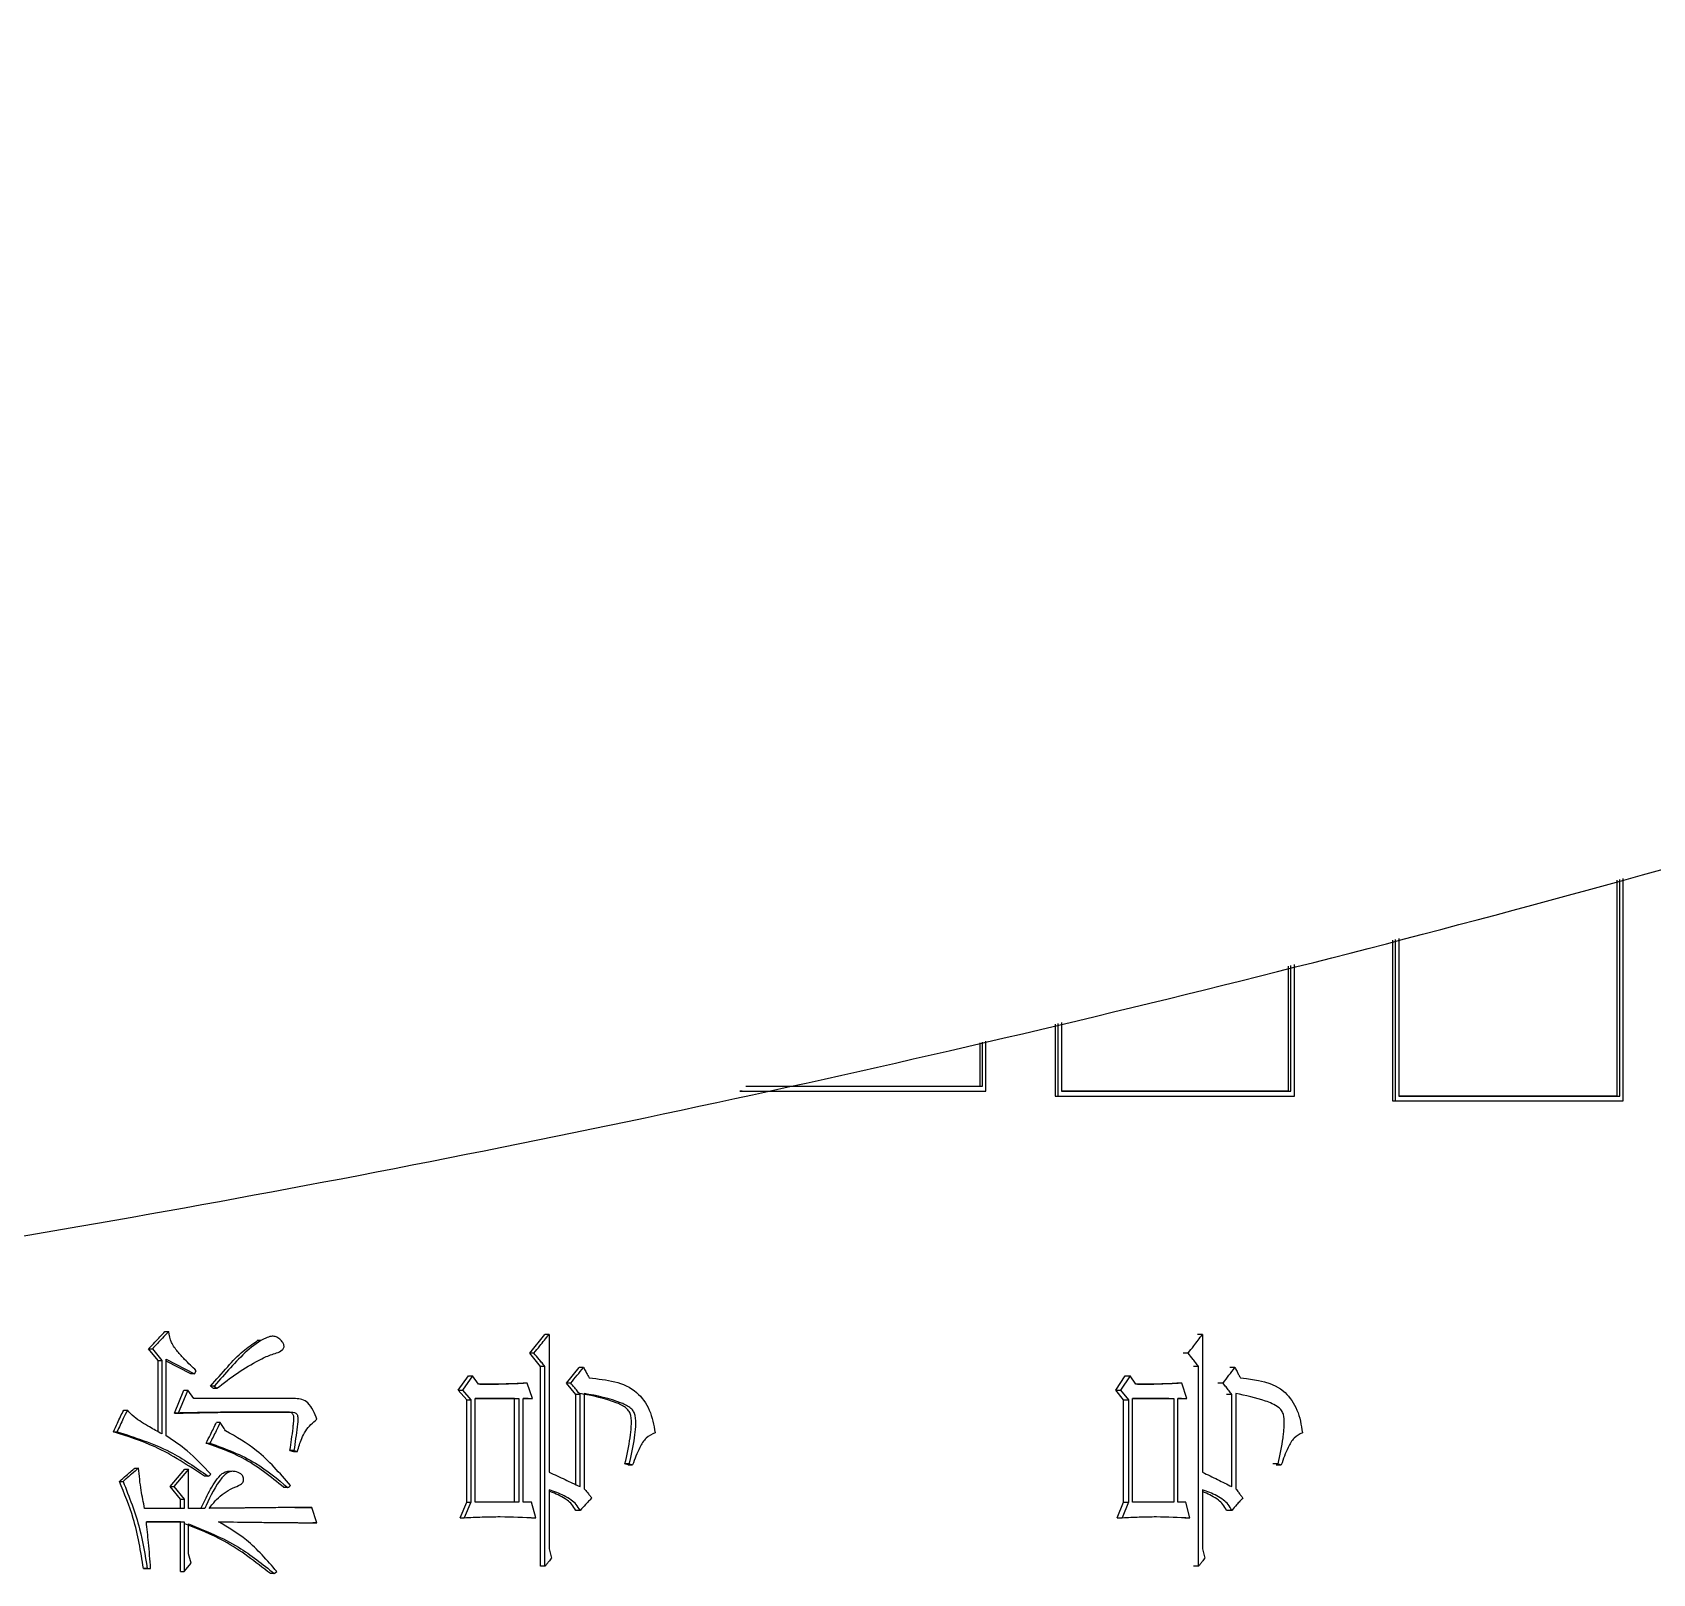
# Model space of a CAD drawing. Header units: millimetres. Extents: x 2028 to 4172, y 863 to 2379.
# Drawn here: x 2916.12 to 2933.05, y 1089.49 to 1105.59 of the extents above; entities that cross this region are included whole.
import ezdxf

# ---------------------------------------------------------------- set-up
doc = ezdxf.new("R2010")
doc.units = ezdxf.units.MM

msp = doc.modelspace()

# ---------------------------------------------------------------- linework, layer by layer
at = {"color": 7, "linetype": 'Continuous', "lineweight": 25}
for p, q in [((2932.682, 1096.734), (2932.682, 1094.479)), ((2932.711, 1094.479), (2932.711, 1096.743)), ((2932.748, 1094.429), (2932.748, 1096.753)), ((2930.336, 1096.108), (2930.336, 1094.429)), ((2930.364, 1096.115), (2930.364, 1094.429)), ((2930.402, 1096.124), (2930.402, 1094.479)), ((2929.274, 1094.529), (2929.274, 1095.844)), ((2929.312, 1094.479), (2929.312, 1095.853)), ((2929.247, 1095.837), (2929.247, 1094.529)), ((2926.811, 1095.231), (2926.811, 1094.479)), ((2926.837, 1095.238), (2926.837, 1094.479)), ((2926.876, 1095.247), (2926.876, 1094.529)), ((2926.023, 1095.035), (2926.023, 1094.579)), ((2926.048, 1095.042), (2926.048, 1094.579)), ((2926.087, 1094.529), (2926.087, 1095.051)), ((2923.515, 1094.529), (2926.062, 1094.529)), ((2923.539, 1094.529), (2923.515, 1094.529)), ((2926.048, 1094.579), (2926.023, 1094.579)), ((2926.062, 1094.529), (2926.087, 1094.529)), ((2929.247, 1094.529), (2929.274, 1094.529)), ((2926.811, 1094.479), (2927.25, 1094.479)), ((2926.811, 1094.479), (2926.837, 1094.479)), ((2927.453, 1094.479), (2929.285, 1094.479)), ((2929.285, 1094.479), (2929.312, 1094.479)), ((2930.336, 1094.429), (2932.718, 1094.429)), ((2930.336, 1094.429), (2930.364, 1094.429)), ((2932.682, 1094.479), (2932.711, 1094.479)), ((2932.718, 1094.429), (2932.748, 1094.429)), ((2917.507, 1092.02), (2917.547, 1092.02)), ((2921.32, 1091.793), (2921.477, 1091.988)), ((2921.522, 1091.988), (2921.477, 1091.988)), ((2921.522, 1091.988), (2921.522, 1090.549)), ((2928.35, 1091.988), (2928.297, 1091.988)), ((2928.35, 1091.988), (2928.35, 1090.549)), ((2917.337, 1091.836), (2917.376, 1091.836)), ((2917.436, 1091.717), (2917.337, 1091.836)), ((2917.376, 1091.836), (2917.475, 1091.717)), ((2918.512, 1091.924), (2918.471, 1091.924)), ((2921.364, 1091.793), (2921.32, 1091.793)), ((2921.433, 1091.652), (2921.32, 1091.793)), ((2928.201, 1091.793), (2928.148, 1091.793)), ((2917.436, 1091.717), (2917.475, 1091.717)), ((2917.436, 1090.971), (2917.436, 1091.717)), ((2917.475, 1091.717), (2917.475, 1090.949)), ((2917.52, 1091.728), (2917.817, 1091.577)), ((2917.52, 1090.928), (2917.52, 1091.728)), ((2917.777, 1091.577), (2917.52, 1091.708)), ((2917.817, 1091.577), (2917.835, 1091.609)), ((2921.478, 1091.652), (2921.433, 1091.652)), ((2921.433, 1089.565), (2921.433, 1091.652)), ((2921.478, 1089.565), (2921.478, 1091.652)), ((2921.704, 1091.479), (2921.835, 1091.642)), ((2921.881, 1091.642), (2921.835, 1091.642)), ((2928.309, 1091.652), (2928.256, 1091.652)), ((2928.309, 1089.565), (2928.309, 1091.652)), ((2928.689, 1091.642), (2928.635, 1091.642)), ((2917.817, 1091.577), (2917.777, 1091.577)), ((2918.023, 1091.447), (2917.983, 1091.447)), ((2920.573, 1091.404), (2920.679, 1091.555)), ((2920.722, 1091.555), (2920.617, 1091.404)), ((2920.679, 1091.555), (2920.722, 1091.555)), ((2920.784, 1091.469), (2920.722, 1091.555)), ((2921.294, 1091.479), (2921.25, 1091.479)), ((2921.347, 1091.317), (2921.294, 1091.479)), ((2921.749, 1091.479), (2921.704, 1091.479)), ((2921.801, 1091.36), (2921.704, 1091.479)), ((2927.443, 1091.404), (2927.542, 1091.555)), ((2927.595, 1091.555), (2927.495, 1091.404)), ((2927.542, 1091.555), (2927.595, 1091.555)), ((2927.653, 1091.469), (2927.595, 1091.555)), ((2928.135, 1091.479), (2928.082, 1091.479)), ((2928.185, 1091.317), (2928.135, 1091.479)), ((2928.565, 1091.479), (2928.511, 1091.479)), ((2917.606, 1091.166), (2917.705, 1091.404)), ((2917.745, 1091.404), (2917.646, 1091.166)), ((2917.705, 1091.404), (2917.745, 1091.404)), ((2917.808, 1091.317), (2917.745, 1091.404)), ((2918.873, 1091.317), (2917.808, 1091.317)), ((2918.01, 1091.425), (2918.05, 1091.425)), ((2920.573, 1091.404), (2920.617, 1091.404)), ((2920.661, 1091.306), (2920.573, 1091.404)), ((2920.617, 1091.404), (2920.705, 1091.306)), ((2920.661, 1091.306), (2920.705, 1091.306)), ((2920.661, 1090.235), (2920.661, 1091.306)), ((2920.705, 1091.306), (2920.705, 1090.235)), ((2920.749, 1090.235), (2920.749, 1091.317)), ((2920.749, 1091.317), (2921.206, 1091.317)), ((2921.162, 1091.317), (2920.749, 1091.317)), ((2921.162, 1091.317), (2921.206, 1091.317)), ((2921.162, 1090.235), (2921.162, 1091.317)), ((2921.206, 1091.317), (2921.206, 1090.235)), ((2921.25, 1090.235), (2921.25, 1091.317)), ((2921.25, 1091.317), (2921.347, 1091.317)), ((2921.302, 1091.317), (2921.25, 1091.317)), ((2921.302, 1091.317), (2921.347, 1091.317)), ((2921.846, 1091.36), (2921.801, 1091.36)), ((2921.801, 1090.419), (2921.801, 1091.36)), ((2921.846, 1090.398), (2921.846, 1091.36)), ((2921.889, 1091.371), (2921.889, 1090.376)), ((2927.443, 1091.404), (2927.495, 1091.404)), ((2927.526, 1091.306), (2927.443, 1091.404)), ((2927.495, 1091.404), (2927.578, 1091.306)), ((2927.526, 1091.306), (2927.578, 1091.306)), ((2927.526, 1090.235), (2927.526, 1091.306)), ((2927.578, 1091.306), (2927.578, 1090.235)), ((2927.62, 1090.235), (2927.62, 1091.317)), ((2927.62, 1091.317), (2928.052, 1091.317)), ((2927.999, 1091.317), (2927.62, 1091.317)), ((2927.999, 1091.317), (2928.052, 1091.317)), ((2928.052, 1091.317), (2928.052, 1090.235)), ((2928.094, 1090.235), (2928.094, 1091.317)), ((2928.094, 1091.317), (2928.185, 1091.317)), ((2928.132, 1091.317), (2928.094, 1091.317)), ((2928.132, 1091.317), (2928.185, 1091.317)), ((2928.656, 1091.36), (2928.602, 1091.36)), ((2928.656, 1090.398), (2928.656, 1091.36)), ((2928.697, 1091.371), (2928.697, 1090.376)), ((2917.606, 1091.166), (2917.646, 1091.166)), ((2918.787, 1091.176), (2918.828, 1091.176)), ((2916.968, 1090.971), (2917.006, 1090.971)), ((2918.086, 1091.068), (2918.046, 1091.068)), ((2917.938, 1090.852), (2917.978, 1090.852)), ((2918.855, 1090.776), (2918.814, 1090.776)), ((2918.814, 1090.776), (2918.849, 1090.765)), ((2918.855, 1090.776), (2918.891, 1090.765)), ((2917.193, 1090.592), (2917.232, 1090.592)), ((2922.36, 1090.636), (2922.315, 1090.636)), ((2922.349, 1090.625), (2922.315, 1090.636)), ((2922.349, 1090.625), (2922.395, 1090.625)), ((2922.36, 1090.636), (2922.395, 1090.625)), ((2929.141, 1090.636), (2929.087, 1090.636)), ((2929.12, 1090.625), (2929.174, 1090.625)), ((2929.141, 1090.636), (2929.174, 1090.625)), ((2917.031, 1090.452), (2917.069, 1090.452)), ((2917.561, 1090.398), (2917.714, 1090.581)), ((2917.754, 1090.581), (2917.601, 1090.398)), ((2917.714, 1090.581), (2917.754, 1090.581)), ((2917.754, 1090.17), (2917.754, 1090.581)), ((2917.96, 1090.506), (2917.92, 1090.506)), ((2918.201, 1090.557), (2918.16, 1090.557)), ((2917.561, 1090.398), (2917.601, 1090.398)), ((2917.669, 1090.268), (2917.561, 1090.398)), ((2917.601, 1090.398), (2917.709, 1090.268)), ((2917.669, 1090.268), (2917.709, 1090.268)), ((2917.669, 1090.17), (2917.669, 1090.268)), ((2917.709, 1090.268), (2917.709, 1090.17)), ((2918.792, 1090.387), (2918.751, 1090.387)), ((2921.522, 1090.365), (2921.522, 1089.749)), ((2928.35, 1090.365), (2928.35, 1089.749)), ((2917.709, 1090.17), (2917.295, 1090.17)), ((2917.924, 1090.17), (2917.754, 1090.17)), ((2918.863, 1090.18), (2919.001, 1090.181)), ((2919.001, 1090.181), (2919.042, 1090.181)), ((2919.096, 1090.019), (2919.042, 1090.181)), ((2920.591, 1090.073), (2920.661, 1090.235)), ((2920.705, 1090.235), (2920.634, 1090.073)), ((2920.661, 1090.235), (2920.705, 1090.235)), ((2921.206, 1090.235), (2920.749, 1090.235)), ((2921.338, 1090.235), (2921.25, 1090.235)), ((2921.382, 1090.073), (2921.338, 1090.235)), ((2921.846, 1090.149), (2921.801, 1090.149)), ((2927.459, 1090.073), (2927.526, 1090.235)), ((2927.578, 1090.235), (2927.512, 1090.073)), ((2927.526, 1090.235), (2927.578, 1090.235)), ((2928.052, 1090.235), (2927.62, 1090.235)), ((2928.177, 1090.235), (2928.094, 1090.235)), ((2928.218, 1090.073), (2928.177, 1090.235)), ((2928.656, 1090.149), (2928.602, 1090.149)), ((2917.313, 1090.03), (2917.709, 1090.03)), ((2917.669, 1090.03), (2917.313, 1090.03)), ((2917.669, 1090.03), (2917.709, 1090.03)), ((2917.669, 1089.511), (2917.669, 1090.03)), ((2917.709, 1090.03), (2917.709, 1089.511)), ((2917.754, 1089.694), (2917.754, 1090.008)), ((2919.096, 1090.019), (2919.054, 1090.019)), ((2920.591, 1090.073), (2920.634, 1090.073)), ((2921.337, 1090.073), (2921.382, 1090.073)), ((2927.459, 1090.073), (2927.512, 1090.073)), ((2928.165, 1090.073), (2928.218, 1090.073)), ((2921.522, 1089.749), (2921.548, 1089.651)), ((2928.35, 1089.749), (2928.375, 1089.651)), ((2917.709, 1089.511), (2917.781, 1089.597)), ((2917.781, 1089.597), (2917.754, 1089.694)), ((2917.322, 1089.543), (2917.283, 1089.543)), ((2917.283, 1089.543), (2917.319, 1089.543)), ((2917.319, 1089.543), (2917.358, 1089.543)), ((2917.322, 1089.543), (2917.358, 1089.543)), ((2917.669, 1089.511), (2917.709, 1089.511)), ((2918.65, 1089.489), (2918.609, 1089.489)), ((2921.478, 1089.565), (2921.433, 1089.565)), ((2928.309, 1089.565), (2928.256, 1089.565))]:
    msp.add_line(p, q, dxfattribs=at)
at = {"color": 7, "linetype": 'Continuous', "lineweight": 25, "flags": 128}
for points in [[(2918.01, 1091.425), (2918.003, 1091.431), (2917.996, 1091.436), (2917.983, 1091.447)], [(2918.023, 1091.447), (2918.036, 1091.436), (2918.05, 1091.425)], [(2918.849, 1090.765), (2918.866, 1090.765), (2918.878, 1090.765), (2918.891, 1090.765)], [(2917.96, 1090.506), (2917.967, 1090.511), (2917.977, 1090.519), (2917.987, 1090.527)], [(2918.792, 1090.387), (2918.799, 1090.392), (2918.809, 1090.4), (2918.819, 1090.408)], [(2918.65, 1089.489), (2918.663, 1089.5), (2918.676, 1089.511)]]:
    msp.add_lwpolyline(points, dxfattribs=at)
at = {"color": 7, "linetype": 'Continuous', "lineweight": 25}
for points, knots in [([(2887.028, 1090.605), (2889.588, 1090.63), (2893.169, 1090.665), (2898.438, 1090.943), (2902.902, 1091.279), (2908.219, 1091.844), (2913.788, 1092.618), (2919.601, 1093.628), (2925.572, 1094.884), (2931.648, 1096.394), (2937.786, 1098.165), (2943.951, 1100.199), (2950.115, 1102.499), (2956.252, 1105.064), (2962.34, 1107.894), (2968.359, 1110.988), (2974.292, 1114.343), (2980.121, 1117.955), (2985.831, 1121.82), (2991.407, 1125.935), (2996.834, 1130.292), (3002.1, 1134.886), (3007.191, 1139.711), (3012.096, 1144.758), (3016.803, 1150.021), (3021.3, 1155.491), (3025.579, 1161.159), (3029.627, 1167.017), (3033.437, 1173.053), (3036.999, 1179.259), (3040.304, 1185.624), (3043.345, 1192.136), (3046.114, 1198.785), (3048.604, 1205.56), (3050.81, 1212.447), (3052.724, 1219.436), (3054.343, 1226.514), (3055.661, 1233.668), (3056.674, 1240.885), (3057.378, 1248.152), (3057.771, 1255.456), (3057.85, 1262.784), (3057.613, 1270.122), (3057.059, 1277.457), (3056.186, 1284.774), (3054.996, 1292.061), (3053.488, 1299.304), (3051.663, 1306.488), (3049.523, 1313.601), (3047.069, 1320.629), (3044.304, 1327.557), (3041.231, 1334.374), (3037.854, 1341.064), (3034.176, 1347.616), (3030.203, 1354.016), (3025.938, 1360.252), (3021.387, 1366.31), (3016.555, 1372.178), (3011.448, 1377.844), (3006.071, 1383.297), (3000.624, 1388.345), (2995.151, 1392.997), (2989.693, 1397.266), (2984.068, 1401.309), (2978.286, 1405.117), (2972.359, 1408.685), (2966.296, 1412.007), (2960.111, 1415.077), (2953.814, 1417.891), (2947.42, 1420.443), (2940.945, 1422.729), (2934.407, 1424.745), (2927.832, 1426.488), (2921.26, 1427.953), (2914.766, 1429.134), (2908.476, 1430.031), (2902.953, 1430.615), (2898.07, 1430.982), (2893.246, 1431.222), (2887.271, 1431.339), (2881.754, 1431.229), (2876.485, 1430.957), (2872.021, 1430.62), (2866.705, 1430.055), (2861.136, 1429.281), (2855.322, 1428.271), (2849.351, 1427.015), (2843.275, 1425.504), (2837.137, 1423.734), (2830.972, 1421.699), (2824.808, 1419.4), (2818.672, 1416.835), (2812.583, 1414.004), (2806.564, 1410.911), (2800.631, 1407.556), (2794.802, 1403.944), (2789.092, 1400.078), (2783.517, 1395.964), (2778.089, 1391.607), (2772.824, 1387.013), (2767.732, 1382.188), (2762.828, 1377.141), (2758.121, 1371.878), (2753.623, 1366.408), (2749.345, 1360.739), (2745.296, 1354.882), (2741.486, 1348.846), (2737.925, 1342.64), (2734.62, 1336.275), (2731.577, 1329.763), (2728.815, 1323.111), (2726.478, 1316.829), (2725.2, 1312.724), (2724.636, 1310.916)], [0, 0, 0, 0, 0.010207, 0.014274, 0.021037, 0.028056, 0.035587, 0.043451, 0.051578, 0.059911, 0.06841, 0.077044, 0.085791, 0.094634, 0.103558, 0.112554, 0.121612, 0.130726, 0.13989, 0.149098, 0.158347, 0.167633, 0.176954, 0.186306, 0.195688, 0.205098, 0.214535, 0.223996, 0.233481, 0.242989, 0.252518, 0.262068, 0.271639, 0.281229, 0.290838, 0.300466, 0.310113, 0.319778, 0.329461, 0.339162, 0.348881, 0.358618, 0.368373, 0.378146, 0.387938, 0.397748, 0.407578, 0.417427, 0.427296, 0.437185, 0.447097, 0.457031, 0.466988, 0.47697, 0.486979, 0.497016, 0.507082, 0.517181, 0.527315, 0.537488, 0.547704, 0.556915, 0.566123, 0.575327, 0.584526, 0.593719, 0.602905, 0.612082, 0.621247, 0.630396, 0.639524, 0.64862, 0.657668, 0.666638, 0.675463, 0.683979, 0.691963, 0.697606, 0.703501, 0.71122, 0.721427, 0.725494, 0.732257, 0.739276, 0.746807, 0.754671, 0.762798, 0.771131, 0.77963, 0.788264, 0.797011, 0.805853, 0.814778, 0.823774, 0.832832, 0.841946, 0.85111, 0.860318, 0.869567, 0.878853, 0.888174, 0.897526, 0.906908, 0.916318, 0.925755, 0.935216, 0.944701, 0.954208, 0.963738, 0.973288, 0.982858, 0.992449, 1, 1, 1, 1]), ([(2923.539, 1094.529), (2923.796, 1094.529), (2924.31, 1094.529), (2925.161, 1094.529), (2925.751, 1094.529), (2926.087, 1094.529)], [0, 0, 0, 0, 0.300085, 0.60017, 1, 1, 1, 1]), ([(2926.048, 1094.579), (2925.796, 1094.579), (2925.29, 1094.579), (2924.467, 1094.579), (2923.894, 1094.579), (2923.579, 1094.579)], [0, 0, 0, 0, 0.309667, 0.619333, 1, 1, 1, 1]), ([(2926.023, 1094.579), (2925.819, 1094.579), (2925.411, 1094.579), (2924.599, 1094.579), (2923.985, 1094.579), (2923.579, 1094.579)], [0, 0, 0, 0, 0.252458, 0.504916, 1, 1, 1, 1]), ([(2926.876, 1094.529), (2927.126, 1094.529), (2927.626, 1094.529), (2928.426, 1094.529), (2928.973, 1094.529), (2929.274, 1094.529)], [0, 0, 0, 0, 0.309667, 0.619333, 1, 1, 1, 1]), ([(2929.247, 1094.529), (2929.049, 1094.529), (2928.654, 1094.529), (2927.866, 1094.529), (2927.27, 1094.529), (2926.876, 1094.529)], [0, 0, 0, 0, 0.252756, 0.505512, 1, 1, 1, 1]), ([(2926.837, 1094.479), (2927.087, 1094.479), (2927.587, 1094.479), (2928.413, 1094.479), (2928.985, 1094.479), (2929.312, 1094.479)], [0, 0, 0, 0, 0.300085, 0.60017, 1, 1, 1, 1]), ([(2930.364, 1094.429), (2930.605, 1094.429), (2931.087, 1094.429), (2931.883, 1094.429), (2932.433, 1094.429), (2932.748, 1094.429)], [0, 0, 0, 0, 0.300085, 0.60017, 1, 1, 1, 1]), ([(2930.402, 1094.479), (2930.643, 1094.479), (2931.124, 1094.479), (2931.895, 1094.479), (2932.421, 1094.479), (2932.711, 1094.479)], [0, 0, 0, 0, 0.30968, 0.61936, 1, 1, 1, 1]), ([(2932.682, 1094.479), (2932.491, 1094.479), (2932.111, 1094.479), (2931.353, 1094.479), (2930.78, 1094.479), (2930.402, 1094.479)], [0, 0, 0, 0, 0.2531118, 0.5062236, 1, 1, 1, 1]), ([(2917.337, 1091.836), (2917.359, 1091.86), (2917.398, 1091.902), (2917.455, 1091.964), (2917.49, 1092.001), (2917.507, 1092.02)], [0, 0, 0, 0, 0.386356, 0.693178, 1, 1, 1, 1]), ([(2917.547, 1092.02), (2917.525, 1091.997), (2917.485, 1091.954), (2917.428, 1091.893), (2917.393, 1091.855), (2917.376, 1091.836)], [0, 0, 0, 0, 0.386102, 0.693051, 1, 1, 1, 1]), ([(2917.835, 1091.609), (2917.793, 1091.648), (2917.725, 1091.712), (2917.638, 1091.809), (2917.567, 1091.901), (2917.554, 1091.98), (2917.547, 1092.02)], [0, 0, 0, 0, 0.335019, 0.553277, 0.774167, 1, 1, 1, 1]), ([(2918.05, 1091.425), (2918.121, 1091.48), (2918.262, 1091.589), (2918.453, 1091.701), (2918.609, 1091.779), (2918.703, 1091.798), (2918.744, 1091.836), (2918.751, 1091.849), (2918.753, 1091.866), (2918.748, 1091.887), (2918.731, 1091.917), (2918.7, 1091.947), (2918.66, 1091.968), (2918.612, 1091.97), (2918.507, 1091.931), (2918.361, 1091.819), (2918.191, 1091.64), (2918.08, 1091.514), (2918.024, 1091.448), (2918.023, 1091.447)], [0, 0, 0, 0, 0.146382, 0.292955, 0.366204, 0.439427, 0.447746, 0.45616, 0.463429, 0.472823, 0.489455, 0.518149, 0.540935, 0.563855, 0.597101, 0.728178, 0.861562, 0.99717, 1, 1, 1, 1]), ([(2921.364, 1091.793), (2921.384, 1091.818), (2921.421, 1091.863), (2921.473, 1091.928), (2921.506, 1091.968), (2921.522, 1091.988)], [0, 0, 0, 0, 0.384573, 0.692287, 1, 1, 1, 1]), ([(2928.201, 1091.793), (2928.22, 1091.818), (2928.255, 1091.863), (2928.305, 1091.928), (2928.335, 1091.968), (2928.35, 1091.988)], [0, 0, 0, 0, 0.384573, 0.692287, 1, 1, 1, 1]), ([(2917.983, 1091.447), (2918.043, 1091.515), (2918.153, 1091.641), (2918.309, 1091.811), (2918.422, 1091.887), (2918.472, 1091.921)], [0, 0, 0, 0, 0.394472, 0.728822, 1, 1, 1, 1]), ([(2921.478, 1091.652), (2921.468, 1091.665), (2921.448, 1091.69), (2921.41, 1091.737), (2921.382, 1091.771), (2921.364, 1091.793)], [0, 0, 0, 0, 0.266245, 0.532491, 1, 1, 1, 1]), ([(2928.309, 1091.652), (2928.299, 1091.665), (2928.28, 1091.69), (2928.244, 1091.737), (2928.218, 1091.771), (2928.201, 1091.793)], [0, 0, 0, 0, 0.266245, 0.532491, 1, 1, 1, 1]), ([(2921.749, 1091.479), (2921.771, 1091.506), (2921.815, 1091.561), (2921.859, 1091.615), (2921.881, 1091.642)], [0, 0, 0, 0, 0.499999, 1, 1, 1, 1]), ([(2921.881, 1091.642), (2921.889, 1091.628), (2921.903, 1091.602), (2921.923, 1091.566), (2921.936, 1091.544), (2921.942, 1091.533)], [0, 0, 0, 0, 0.39043, 0.695215, 1, 1, 1, 1]), ([(2928.565, 1091.479), (2928.586, 1091.506), (2928.627, 1091.561), (2928.668, 1091.615), (2928.689, 1091.642)], [0, 0, 0, 0, 0.499999, 1, 1, 1, 1]), ([(2928.689, 1091.642), (2928.696, 1091.628), (2928.71, 1091.603), (2928.729, 1091.566), (2928.741, 1091.544), (2928.747, 1091.533)], [0, 0, 0, 0, 0.39043, 0.695215, 1, 1, 1, 1]), ([(2921.294, 1091.479), (2921.29, 1091.479), (2921.281, 1091.479), (2921.269, 1091.478), (2921.256, 1091.477), (2921.244, 1091.477), (2921.231, 1091.476), (2921.218, 1091.475), (2921.208, 1091.475), (2921.197, 1091.474), (2921.187, 1091.474), (2921.174, 1091.473), (2921.157, 1091.473), (2921.141, 1091.472), (2921.124, 1091.472), (2921.111, 1091.471), (2921.094, 1091.471), (2921.078, 1091.47), (2921.061, 1091.47), (2921.048, 1091.47), (2921.031, 1091.469), (2921.015, 1091.469), (2920.998, 1091.469), (2920.981, 1091.469), (2920.964, 1091.469), (2920.947, 1091.469), (2920.935, 1091.468), (2920.922, 1091.468), (2920.909, 1091.468), (2920.899, 1091.468), (2920.89, 1091.468), (2920.882, 1091.468), (2920.874, 1091.468), (2920.865, 1091.468), (2920.859, 1091.468), (2920.852, 1091.468), (2920.844, 1091.468), (2920.836, 1091.468), (2920.827, 1091.468), (2920.819, 1091.468), (2920.81, 1091.468), (2920.802, 1091.468), (2920.794, 1091.469), (2920.788, 1091.469), (2920.784, 1091.469)], [0, 0, 0, 0, 0.024742, 0.049483, 0.074225, 0.098967, 0.123709, 0.14845, 0.173192, 0.185563, 0.210305, 0.235047, 0.259788, 0.309272, 0.334014, 0.358756, 0.383497, 0.432981, 0.457723, 0.482464, 0.507206, 0.55669, 0.581432, 0.606173, 0.655657, 0.680399, 0.70514, 0.729882, 0.754624, 0.779366, 0.791736, 0.804107, 0.828849, 0.84122, 0.853591, 0.865962, 0.878333, 0.903074, 0.915445, 0.927816, 0.952558, 0.964929, 0.9773, 1, 1, 1, 1]), ([(2920.799, 1091.468), (2920.813, 1091.468), (2920.895, 1091.468), (2921.046, 1091.47), (2921.182, 1091.476), (2921.25, 1091.479)], [0, 0, 0, 0, 0.093797, 0.546774, 1, 1, 1, 1]), ([(2921.846, 1091.36), (2921.836, 1091.373), (2921.814, 1091.399), (2921.782, 1091.439), (2921.76, 1091.466), (2921.749, 1091.479)], [0, 0, 0, 0, 0.314653, 0.657326, 1, 1, 1, 1]), ([(2921.942, 1091.533), (2922.123, 1091.515), (2922.377, 1091.49), (2922.587, 1091.201), (2922.615, 1091.041), (2922.63, 1090.96)], [0, 0, 0, 0, 0.544628, 0.767125, 1, 1, 1, 1]), ([(2928.135, 1091.479), (2928.131, 1091.479), (2928.123, 1091.479), (2928.111, 1091.478), (2928.099, 1091.477), (2928.088, 1091.477), (2928.076, 1091.476), (2928.064, 1091.476), (2928.054, 1091.475), (2928.044, 1091.475), (2928.034, 1091.474), (2928.022, 1091.473), (2928.006, 1091.473), (2927.99, 1091.472), (2927.975, 1091.472), (2927.963, 1091.471), (2927.947, 1091.471), (2927.931, 1091.47), (2927.915, 1091.47), (2927.903, 1091.47), (2927.887, 1091.469), (2927.871, 1091.469), (2927.855, 1091.469), (2927.839, 1091.469), (2927.823, 1091.469), (2927.808, 1091.469), (2927.796, 1091.469), (2927.784, 1091.468), (2927.772, 1091.468), (2927.762, 1091.468), (2927.754, 1091.468), (2927.746, 1091.468), (2927.738, 1091.468), (2927.73, 1091.468), (2927.724, 1091.468), (2927.718, 1091.468), (2927.71, 1091.468), (2927.702, 1091.468), (2927.694, 1091.468), (2927.686, 1091.468), (2927.678, 1091.469), (2927.67, 1091.469), (2927.663, 1091.469), (2927.657, 1091.469), (2927.653, 1091.469)], [0, 0, 0, 0, 0.024742, 0.049483, 0.074225, 0.098967, 0.123709, 0.14845, 0.173192, 0.185563, 0.210305, 0.235047, 0.259788, 0.309272, 0.334014, 0.358756, 0.383497, 0.432981, 0.457723, 0.482464, 0.507206, 0.55669, 0.581431, 0.606173, 0.655657, 0.680399, 0.70514, 0.729882, 0.754624, 0.779366, 0.791736, 0.804107, 0.828849, 0.84122, 0.853591, 0.865962, 0.878333, 0.903074, 0.915445, 0.927816, 0.952558, 0.964929, 0.9773, 1, 1, 1, 1]), ([(2927.671, 1091.469), (2927.679, 1091.469), (2927.752, 1091.468), (2927.889, 1091.47), (2928.018, 1091.476), (2928.082, 1091.479)], [0, 0, 0, 0, 0.061457, 0.530599, 1, 1, 1, 1]), ([(2928.656, 1091.36), (2928.646, 1091.373), (2928.627, 1091.399), (2928.596, 1091.439), (2928.576, 1091.466), (2928.565, 1091.479)], [0, 0, 0, 0, 0.314653, 0.657326, 1, 1, 1, 1]), ([(2928.747, 1091.533), (2928.917, 1091.515), (2929.157, 1091.49), (2929.355, 1091.201), (2929.382, 1091.042), (2929.395, 1090.96)], [0, 0, 0, 0, 0.544628, 0.767125, 1, 1, 1, 1]), ([(2919.096, 1091.101), (2919.071, 1091.165), (2919.037, 1091.253), (2918.941, 1091.314), (2918.895, 1091.316), (2918.873, 1091.317)], [0, 0, 0, 0, 0.574092, 0.788689, 1, 1, 1, 1]), ([(2922.315, 1090.636), (2922.335, 1090.726), (2922.364, 1090.855), (2922.383, 1091.025), (2922.385, 1091.12), (2922.361, 1091.184), (2922.315, 1091.234), (2922.143, 1091.314), (2921.975, 1091.346), (2921.844, 1091.371)], [0, 0, 0, 0, 0.238634, 0.338047, 0.438194, 0.475532, 0.512995, 0.619423, 1, 1, 1, 1]), ([(2922.36, 1090.636), (2922.381, 1090.726), (2922.41, 1090.855), (2922.429, 1091.025), (2922.431, 1091.12), (2922.407, 1091.184), (2922.36, 1091.234), (2922.189, 1091.314), (2922.021, 1091.346), (2921.889, 1091.371)], [0, 0, 0, 0, 0.238484, 0.337767, 0.43778, 0.475122, 0.512592, 0.618725, 1, 1, 1, 1]), ([(2929.141, 1090.636), (2929.161, 1090.726), (2929.184, 1090.836), (2929.201, 1090.978), (2929.207, 1091.059), (2929.204, 1091.139), (2929.178, 1091.196), (2929.117, 1091.251), (2928.955, 1091.317), (2928.802, 1091.349), (2928.697, 1091.371)], [0, 0, 0, 0, 0.237785, 0.287938, 0.366632, 0.446055, 0.486951, 0.527634, 0.676721, 1, 1, 1, 1]), ([(2916.968, 1090.971), (2916.982, 1091.001), (2917.007, 1091.054), (2917.043, 1091.129), (2917.065, 1091.175), (2917.076, 1091.198)], [0, 0, 0, 0, 0.394967, 0.69748, 1, 1, 1, 1]), ([(2917.115, 1091.198), (2917.1, 1091.168), (2917.075, 1091.115), (2917.039, 1091.04), (2917.017, 1090.994), (2917.006, 1090.971)], [0, 0, 0, 0, 0.394861, 0.69743, 1, 1, 1, 1]), ([(2917.076, 1091.198), (2917.079, 1091.198), (2917.085, 1091.198), (2917.098, 1091.198), (2917.108, 1091.198), (2917.115, 1091.198)], [0, 0, 0, 0, 0.2525, 0.505, 1, 1, 1, 1]), ([(2917.475, 1090.949), (2917.432, 1090.973), (2917.36, 1091.011), (2917.264, 1091.071), (2917.181, 1091.123), (2917.137, 1091.173), (2917.115, 1091.198)], [0, 0, 0, 0, 0.337761, 0.556951, 0.777135, 1, 1, 1, 1]), ([(2918.787, 1091.176), (2918.649, 1091.176), (2918.416, 1091.176), (2918.023, 1091.175), (2917.767, 1091.169), (2917.606, 1091.166)], [0, 0, 0, 0, 0.351751, 0.593192, 1, 1, 1, 1]), ([(2917.646, 1091.166), (2917.653, 1091.166), (2917.667, 1091.166), (2917.688, 1091.167), (2917.71, 1091.167), (2917.731, 1091.168), (2917.752, 1091.168), (2917.77, 1091.169), (2917.788, 1091.169), (2917.806, 1091.169), (2917.827, 1091.17), (2917.855, 1091.17), (2917.891, 1091.171), (2917.933, 1091.172), (2917.969, 1091.173), (2918.004, 1091.173), (2918.04, 1091.174), (2918.082, 1091.174), (2918.118, 1091.174), (2918.153, 1091.175), (2918.189, 1091.175), (2918.231, 1091.175), (2918.267, 1091.175), (2918.302, 1091.176), (2918.337, 1091.176), (2918.394, 1091.176), (2918.465, 1091.176), (2918.528, 1091.176), (2918.567, 1091.176), (2918.585, 1091.176), (2918.603, 1091.176), (2918.62, 1091.176), (2918.638, 1091.176), (2918.656, 1091.176), (2918.677, 1091.176), (2918.694, 1091.176), (2918.707, 1091.176), (2918.716, 1091.176), (2918.725, 1091.176), (2918.733, 1091.176), (2918.742, 1091.176), (2918.751, 1091.176), (2918.762, 1091.176), (2918.77, 1091.176), (2918.779, 1091.176), (2918.788, 1091.176), (2918.799, 1091.176), (2918.807, 1091.176), (2918.817, 1091.176), (2918.824, 1091.176), (2918.828, 1091.176)], [0, 0, 0, 0, 0.0179705, 0.035941, 0.0539114, 0.0718819, 0.0898524, 0.1078229, 0.1168081, 0.1347786, 0.152749, 0.1707195, 0.2066605, 0.2426014, 0.2785424, 0.2965129, 0.3324539, 0.3683948, 0.4043358, 0.4223063, 0.4582472, 0.4941882, 0.5301291, 0.5480996, 0.5840406, 0.6199815, 0.6918635, 0.7637454, 0.7817158, 0.7907011, 0.8086716, 0.826642, 0.8356273, 0.8535978, 0.8715682, 0.8895387, 0.8985239, 0.9030166, 0.9120018, 0.920987, 0.9254797, 0.9344649, 0.9434501, 0.9524354, 0.956928, 0.9659132, 0.9748985, 0.9838837, 0.9883763, 1, 1, 1, 1]), ([(2918.814, 1090.776), (2918.825, 1090.853), (2918.84, 1090.948), (2918.851, 1091.056), (2918.854, 1091.097), (2918.855, 1091.127), (2918.849, 1091.148), (2918.842, 1091.16), (2918.829, 1091.17), (2918.81, 1091.176), (2918.795, 1091.176), (2918.787, 1091.176)], [0, 0, 0, 0, 0.518554, 0.63647, 0.716192, 0.79519, 0.830159, 0.859959, 0.88982, 0.943206, 1, 1, 1, 1]), ([(2918.828, 1091.176), (2918.84, 1091.176), (2918.856, 1091.175), (2918.875, 1091.166), (2918.885, 1091.157), (2918.893, 1091.143), (2918.899, 1091.098), (2918.887, 1091.015), (2918.874, 1090.9), (2918.861, 1090.817), (2918.855, 1090.776)], [0, 0, 0, 0, 0.083125, 0.11875, 0.147804, 0.176837, 0.225893, 0.446677, 0.723242, 1, 1, 1, 1]), ([(2918.891, 1090.765), (2918.905, 1090.811), (2918.928, 1090.885), (2918.975, 1090.981), (2919.031, 1091.048), (2919.074, 1091.083), (2919.096, 1091.101)], [0, 0, 0, 0, 0.347242, 0.568885, 0.786213, 1, 1, 1, 1]), ([(2917.92, 1090.506), (2917.752, 1090.618), (2917.453, 1090.817), (2917.115, 1090.924), (2916.968, 1090.971)], [0, 0, 0, 0, 0.562345, 1, 1, 1, 1]), ([(2917.006, 1090.971), (2917.195, 1090.911), (2917.534, 1090.805), (2917.829, 1090.597), (2917.96, 1090.506)], [0, 0, 0, 0, 0.556899, 1, 1, 1, 1]), ([(2917.987, 1090.527), (2917.907, 1090.613), (2917.765, 1090.766), (2917.595, 1090.879), (2917.52, 1090.928)], [0, 0, 0, 0, 0.563218, 1, 1, 1, 1]), ([(2917.938, 1090.852), (2917.953, 1090.881), (2917.978, 1090.932), (2918.014, 1091.004), (2918.035, 1091.047), (2918.046, 1091.068)], [0, 0, 0, 0, 0.410293, 0.705146, 1, 1, 1, 1]), ([(2918.086, 1091.068), (2918.071, 1091.039), (2918.046, 1090.988), (2918.01, 1090.916), (2917.989, 1090.873), (2917.978, 1090.852)], [0, 0, 0, 0, 0.410172, 0.705086, 1, 1, 1, 1]), ([(2918.14, 1090.982), (2918.131, 1090.996), (2918.113, 1091.025), (2918.095, 1091.054), (2918.086, 1091.068)], [0, 0, 0, 0, 0.499999, 1, 1, 1, 1]), ([(2918.819, 1090.408), (2918.707, 1090.539), (2918.508, 1090.77), (2918.251, 1090.918), (2918.14, 1090.982)], [0, 0, 0, 0, 0.564262, 1, 1, 1, 1]), ([(2922.63, 1090.96), (2922.597, 1090.945), (2922.529, 1090.912), (2922.454, 1090.785), (2922.418, 1090.686), (2922.395, 1090.625)], [0, 0, 0, 0, 0.267599, 0.548584, 1, 1, 1, 1]), ([(2929.395, 1090.96), (2929.364, 1090.945), (2929.301, 1090.913), (2929.23, 1090.785), (2929.195, 1090.686), (2929.174, 1090.625)], [0, 0, 0, 0, 0.267599, 0.548584, 1, 1, 1, 1]), ([(2918.751, 1090.387), (2918.611, 1090.501), (2918.362, 1090.703), (2918.067, 1090.807), (2917.938, 1090.852)], [0, 0, 0, 0, 0.564, 1, 1, 1, 1]), ([(2917.978, 1090.852), (2918.142, 1090.792), (2918.437, 1090.684), (2918.683, 1090.478), (2918.792, 1090.387)], [0, 0, 0, 0, 0.555457, 1, 1, 1, 1]), ([(2917.031, 1090.452), (2917.055, 1090.473), (2917.094, 1090.507), (2917.148, 1090.553), (2917.178, 1090.579), (2917.193, 1090.592)], [0, 0, 0, 0, 0.448155, 0.724078, 1, 1, 1, 1]), ([(2917.232, 1090.592), (2917.208, 1090.571), (2917.168, 1090.537), (2917.114, 1090.49), (2917.084, 1090.465), (2917.069, 1090.452)], [0, 0, 0, 0, 0.4477993, 0.7238996, 1, 1, 1, 1]), ([(2917.295, 1090.17), (2917.282, 1090.233), (2917.252, 1090.372), (2917.239, 1090.514), (2917.232, 1090.592)], [0, 0, 0, 0, 0.449849, 1, 1, 1, 1]), ([(2917.283, 1089.543), (2917.254, 1089.72), (2917.204, 1090.034), (2917.083, 1090.325), (2917.031, 1090.452)], [0, 0, 0, 0, 0.5629725, 1, 1, 1, 1]), ([(2917.069, 1090.452), (2917.134, 1090.289), (2917.25, 1089.996), (2917.3, 1089.682), (2917.322, 1089.543)], [0, 0, 0, 0, 0.557097, 1, 1, 1, 1]), ([(2917.884, 1090.17), (2917.901, 1090.208), (2917.947, 1090.307), (2918.018, 1090.432), (2918.089, 1090.524), (2918.136, 1090.554), (2918.155, 1090.555), (2918.161, 1090.555)], [0, 0, 0, 0, 0.2482125, 0.6639292, 0.8733088, 0.9668755, 1, 1, 1, 1]), ([(2917.969, 1090.17), (2917.994, 1090.202), (2918.063, 1090.289), (2918.179, 1090.372), (2918.278, 1090.407), (2918.314, 1090.433), (2918.325, 1090.449), (2918.33, 1090.467), (2918.33, 1090.487), (2918.323, 1090.506), (2918.309, 1090.525), (2918.276, 1090.546), (2918.233, 1090.56), (2918.185, 1090.556), (2918.142, 1090.533), (2918.042, 1090.426), (2917.979, 1090.291), (2917.929, 1090.18), (2917.924, 1090.17)], [0, 0, 0, 0, 0.104817, 0.288489, 0.371154, 0.389962, 0.405383, 0.420813, 0.436756, 0.454227, 0.471615, 0.498268, 0.557765, 0.592477, 0.62706, 0.687172, 0.972715, 1, 1, 1, 1]), ([(2921.522, 1090.549), (2921.55, 1090.536), (2921.605, 1090.51), (2921.713, 1090.46), (2921.793, 1090.422), (2921.846, 1090.398)], [0, 0, 0, 0, 0.257226, 0.514452, 1, 1, 1, 1]), ([(2928.35, 1090.549), (2928.377, 1090.536), (2928.429, 1090.51), (2928.531, 1090.46), (2928.607, 1090.422), (2928.656, 1090.398)], [0, 0, 0, 0, 0.257226, 0.514452, 1, 1, 1, 1]), ([(2921.846, 1090.149), (2921.833, 1090.17), (2921.809, 1090.213), (2921.75, 1090.264), (2921.68, 1090.303), (2921.602, 1090.338), (2921.549, 1090.356), (2921.522, 1090.365)], [0, 0, 0, 0, 0.176065, 0.348002, 0.566634, 0.783694, 1, 1, 1, 1]), ([(2921.801, 1090.149), (2921.788, 1090.17), (2921.764, 1090.213), (2921.706, 1090.264), (2921.635, 1090.303), (2921.572, 1090.332), (2921.534, 1090.345), (2921.522, 1090.349)], [0, 0, 0, 0, 0.200458, 0.396149, 0.644927, 0.891891, 1, 1, 1, 1]), ([(2921.968, 1090.279), (2921.957, 1090.267), (2921.935, 1090.244), (2921.894, 1090.201), (2921.865, 1090.169), (2921.846, 1090.149)], [0, 0, 0, 0, 0.267463, 0.534927, 1, 1, 1, 1]), ([(2921.889, 1090.376), (2921.899, 1090.364), (2921.918, 1090.341), (2921.944, 1090.309), (2921.96, 1090.289), (2921.968, 1090.279)], [0, 0, 0, 0, 0.384577, 0.692288, 1, 1, 1, 1]), ([(2928.656, 1090.149), (2928.644, 1090.171), (2928.622, 1090.213), (2928.566, 1090.264), (2928.5, 1090.303), (2928.426, 1090.338), (2928.376, 1090.356), (2928.35, 1090.365)], [0, 0, 0, 0, 0.176065, 0.348002, 0.566634, 0.783694, 1, 1, 1, 1]), ([(2928.602, 1090.149), (2928.59, 1090.171), (2928.568, 1090.213), (2928.512, 1090.264), (2928.446, 1090.303), (2928.39, 1090.33), (2928.358, 1090.342), (2928.35, 1090.345)], [0, 0, 0, 0, 0.208214, 0.411477, 0.669881, 0.9264, 1, 1, 1, 1]), ([(2928.771, 1090.279), (2928.761, 1090.267), (2928.74, 1090.244), (2928.702, 1090.201), (2928.674, 1090.169), (2928.656, 1090.149)], [0, 0, 0, 0, 0.267463, 0.534927, 1, 1, 1, 1]), ([(2928.697, 1090.376), (2928.707, 1090.364), (2928.724, 1090.341), (2928.748, 1090.309), (2928.764, 1090.289), (2928.771, 1090.279)], [0, 0, 0, 0, 0.384577, 0.692287, 1, 1, 1, 1]), ([(2919.042, 1090.181), (2918.925, 1090.18), (2918.777, 1090.179), (2918.601, 1090.177), (2918.527, 1090.176), (2918.453, 1090.175), (2918.394, 1090.175), (2918.32, 1090.174), (2918.261, 1090.173), (2918.202, 1090.173), (2918.158, 1090.172), (2918.121, 1090.172), (2918.084, 1090.172), (2918.054, 1090.171), (2918.025, 1090.171), (2917.999, 1090.171), (2917.98, 1090.171), (2917.969, 1090.17)], [0, 0, 0, 0, 0.329938, 0.412422, 0.494907, 0.536149, 0.618633, 0.659875, 0.74236, 0.783602, 0.824844, 0.866086, 0.886707, 0.927949, 0.94857, 0.969192, 1, 1, 1, 1]), ([(2920.634, 1090.073), (2920.697, 1090.076), (2920.823, 1090.082), (2921.072, 1090.086), (2921.258, 1090.078), (2921.382, 1090.073)], [0, 0, 0, 0, 0.252085, 0.504198, 1, 1, 1, 1]), ([(2927.512, 1090.073), (2927.571, 1090.076), (2927.69, 1090.082), (2927.926, 1090.086), (2928.102, 1090.078), (2928.218, 1090.073)], [0, 0, 0, 0, 0.252085, 0.504198, 1, 1, 1, 1]), ([(2917.358, 1089.543), (2917.351, 1089.633), (2917.338, 1089.796), (2917.321, 1089.958), (2917.313, 1090.03)], [0, 0, 0, 0, 0.555754, 1, 1, 1, 1]), ([(2918.609, 1089.489), (2918.453, 1089.611), (2918.176, 1089.829), (2917.854, 1089.954), (2917.714, 1090.008)], [0, 0, 0, 0, 0.563345, 1, 1, 1, 1]), ([(2917.754, 1090.008), (2917.932, 1089.936), (2918.254, 1089.807), (2918.528, 1089.587), (2918.65, 1089.489)], [0, 0, 0, 0, 0.55626, 1, 1, 1, 1]), ([(2918.068, 1090.03), (2918.173, 1090.029), (2918.291, 1090.027), (2918.435, 1090.026), (2918.501, 1090.025), (2918.58, 1090.024), (2918.658, 1090.024), (2918.737, 1090.023), (2918.815, 1090.022), (2918.881, 1090.021), (2918.926, 1090.021), (2918.959, 1090.02), (2918.992, 1090.02), (2919.024, 1090.02), (2919.05, 1090.019), (2919.072, 1090.019), (2919.087, 1090.019), (2919.096, 1090.019)], [0, 0, 0, 0, 0.305862, 0.344095, 0.42056, 0.497026, 0.573491, 0.649956, 0.726422, 0.802887, 0.84112, 0.860236, 0.898469, 0.936701, 0.955818, 0.974934, 1, 1, 1, 1]), ([(2918.676, 1089.511), (2918.575, 1089.628), (2918.397, 1089.835), (2918.168, 1089.971), (2918.068, 1090.03)], [0, 0, 0, 0, 0.56439, 1, 1, 1, 1]), ([(2921.548, 1089.651), (2921.538, 1089.639), (2921.521, 1089.618), (2921.498, 1089.589), (2921.485, 1089.573), (2921.478, 1089.565)], [0, 0, 0, 0, 0.42836, 0.71418, 1, 1, 1, 1]), ([(2928.375, 1089.651), (2928.366, 1089.639), (2928.35, 1089.618), (2928.328, 1089.589), (2928.315, 1089.573), (2928.309, 1089.565)], [0, 0, 0, 0, 0.42836, 0.71418, 1, 1, 1, 1])]:
    msp.add_open_spline(points, degree=3, knots=knots, dxfattribs=at)

doc.saveas('drawing.dxf')
